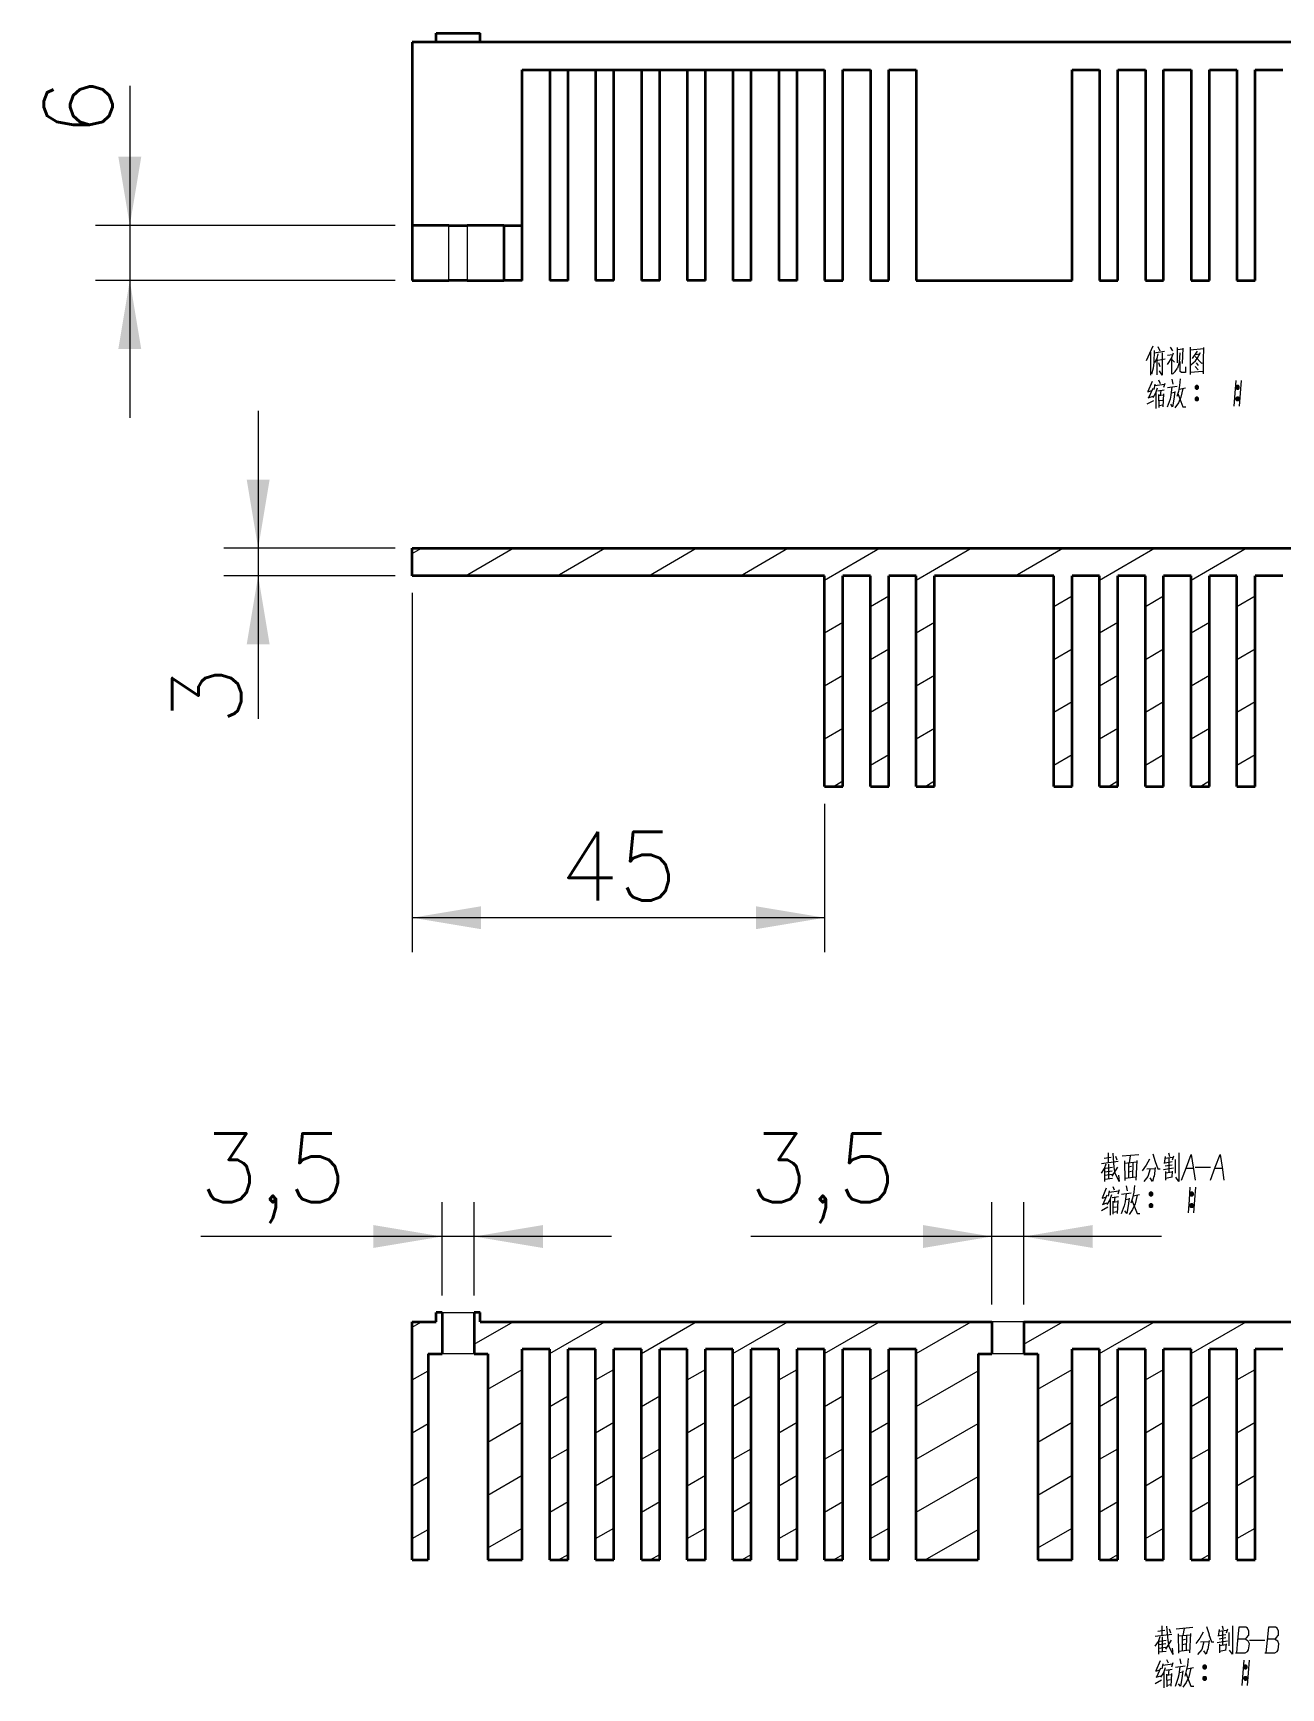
# Model space of a CAD drawing. Header units: millimetres. Extents: x -631 to 3210, y -446 to 2288.
# Drawn here: x -185.6 to -49.5, y 1656.9 to 1837.5 of the extents above; entities that cross this region are included whole.
import ezdxf

# ---------------------------------------------------------------- set-up
doc = ezdxf.new("R2010")
doc.units = ezdxf.units.MM
doc.layers.get('0').update_dxf_attribs({"lineweight": 18})
doc.layers.add('尺寸线层', color=3, linetype='Continuous', lineweight=18)
doc.styles.get("Standard").update_dxf_attribs({"font": 'txt.shx', "bigfont": 'gbcbig.shx'})
doc.dimstyles.get("Standard").update_dxf_attribs({"dimscale": 3, "dimtxt": 0.18, "dimasz": 0.18, "dimexe": 0.18, "dimexo": 0.0625, "dimgap": 0.09, "dimtad": 0, "dimtih": 1, "dimtoh": 1, "dimdec": 4, "dimzin": 0, "dimdsep": 46, "dimtxsty": 'Standard', "dimcen": 0.09, "dimdle": 0.36, "dimadec": 0, "dimazin": 0, "dimtfac": 1, "dimtdec": 4, "dimtofl": 0, "dimtmove": 0, "dimatfit": 3, "dimfxl": 0, "dimtolj": 1, "dimtzin": 0, "dimarcsym": 0})

# ---------------------------------------------------------------- blocks, each defined once
blk = doc.blocks.new('*X24')
at = {"layer": '尺寸线层', "linetype": 'Continuous'}
for points in [[(-161.08, 1781.29), (-159.83, 1788.79), (-162.33, 1788.79)], [(-161.08, 1778.29), (-159.83, 1770.79), (-162.33, 1770.79)]]:
    blk.add_hatch(color=0, dxfattribs=at).paths.add_polyline_path(points, flags=0)
at = {"layer": '尺寸线层', "color": 0, "linetype": 'Continuous'}
for p, q in [((-161.08, 1796.29), (-161.08, 1762.69)), ((-146.14, 1781.29), (-164.83, 1781.29)), ((-146.14, 1778.29), (-164.83, 1778.29))]:
    blk.add_line(p, q, dxfattribs=at)
at = {"layer": '尺寸线层', "color": 0, "insert": (-166.7, 1765.19), "char_height": 7.5, "width": 15, "attachment_point": 5, "rotation": 90}
blk.add_mtext('3', dxfattribs=at)
blk = doc.blocks.new('*X25')
at = {"layer": '尺寸线层', "linetype": 'Continuous'}
for points in [[(-141.01, 1706.16), (-148.51, 1704.91), (-148.51, 1707.41)], [(-137.51, 1706.16), (-130.01, 1704.91), (-130.01, 1707.41)]]:
    blk.add_hatch(color=0, dxfattribs=at).paths.add_polyline_path(points, flags=0)
at = {"layer": '尺寸线层', "color": 0, "linetype": 'Continuous'}
for p, q in [((-141.01, 1699.72), (-141.01, 1709.91)), ((-137.51, 1699.72), (-137.51, 1709.91)), ((-122.51, 1706.16), (-167.33, 1706.16))]:
    blk.add_line(p, q, dxfattribs=at)
at = {"layer": '尺寸线层', "color": 0, "insert": (-159.47, 1712.5), "char_height": 7.5, "width": 31.4286, "attachment_point": 5}
blk.add_mtext('3,5', dxfattribs=at)
blk = doc.blocks.new('*X26')
at = {"layer": '尺寸线层', "linetype": 'Continuous'}
for points in [[(-81.01, 1706.16), (-88.51, 1704.91), (-88.51, 1707.41)], [(-77.51, 1706.16), (-70.01, 1704.91), (-70.01, 1707.41)]]:
    blk.add_hatch(color=0, dxfattribs=at).paths.add_polyline_path(points, flags=0)
at = {"layer": '尺寸线层', "color": 0, "linetype": 'Continuous'}
for p, q in [((-81.01, 1698.72), (-81.01, 1709.91)), ((-77.51, 1698.72), (-77.51, 1709.91)), ((-62.51, 1706.16), (-107.33, 1706.16))]:
    blk.add_line(p, q, dxfattribs=at)
at = {"layer": '尺寸线层', "color": 0, "insert": (-99.47, 1712.5), "char_height": 7.5, "width": 31.4286, "attachment_point": 5}
blk.add_mtext('3,5', dxfattribs=at)
blk = doc.blocks.new('*X100')
at = {"layer": '尺寸线层', "linetype": 'Continuous'}
for points in [[(-175.09, 1816.53), (-173.84, 1824.03), (-176.34, 1824.03)], [(-175.09, 1810.53), (-173.84, 1803.03), (-176.34, 1803.03)]]:
    blk.add_hatch(color=0, dxfattribs=at).paths.add_polyline_path(points, flags=0)
at = {"layer": '尺寸线层', "color": 0, "linetype": 'Continuous'}
for p, q in [((-175.09, 1831.77), (-175.09, 1795.53)), ((-146.14, 1816.53), (-178.84, 1816.53)), ((-146.14, 1810.53), (-178.84, 1810.53))]:
    blk.add_line(p, q, dxfattribs=at)
at = {"layer": '尺寸线层', "color": 0, "insert": (-180.72, 1829.45), "char_height": 7.5, "width": 15, "attachment_point": 5, "rotation": 90}
blk.add_mtext('6', dxfattribs=at)
blk = doc.blocks.new('*X105')
at = {"layer": '尺寸线层', "linetype": 'Continuous'}
for points in [[(-144.26, 1740.96), (-136.76, 1739.71), (-136.76, 1742.21)], [(-99.26, 1740.96), (-106.76, 1739.71), (-106.76, 1742.21)]]:
    blk.add_hatch(color=0, dxfattribs=at).paths.add_polyline_path(points, flags=0)
at = {"layer": '尺寸线层', "color": 0, "linetype": 'Continuous'}
for p, q in [((-144.26, 1776.41), (-144.26, 1737.21)), ((-99.26, 1753.41), (-99.26, 1737.21)), ((-99.26, 1740.96), (-144.26, 1740.96))]:
    blk.add_line(p, q, dxfattribs=at)
at = {"layer": '尺寸线层', "color": 0, "insert": (-121.76, 1746.58), "char_height": 7.5, "width": 24.2857, "attachment_point": 5}
blk.add_mtext('45', dxfattribs=at)

msp = doc.modelspace()

# ---------------------------------------------------------------- linework, layer by layer
at = {"color": 7, "lineweight": 35, "ltscale": 0.120001}
msp.add_line((-141.664, 1837.53), (-136.864, 1837.53), dxfattribs=at)
at = {"color": 7, "lineweight": 35, "ltscale": 0.025}
for p, q in [((-141.664, 1836.53), (-141.664, 1837.53)), ((-136.864, 1836.53), (-136.864, 1837.53)), ((-136.864, 1836.53), (-136.864, 1837.53)), ((-141.664, 1696.849), (-141.664, 1697.849)), ((-136.864, 1696.849), (-136.864, 1697.849))]:
    msp.add_line(p, q, dxfattribs=at)
at = {"color": 7, "lineweight": 35}
for p, q in [((5.736, 1836.53), (-144.264, 1836.53)), ((-144.264, 1836.53), (-144.264, 1816.53)), ((-132.264, 1833.53), (-99.264, 1833.53)), ((-129.264, 1833.53), (-129.264, 1810.53)), ((-127.264, 1810.53), (-127.264, 1833.53)), ((-124.264, 1833.53), (-124.264, 1810.53)), ((-122.264, 1810.53), (-122.264, 1833.53)), ((-119.264, 1833.53), (-119.264, 1810.53)), ((-117.264, 1810.53), (-117.264, 1833.53)), ((-114.264, 1833.53), (-114.264, 1810.53)), ((-112.264, 1810.53), (-112.264, 1833.53)), ((-109.264, 1833.53), (-109.264, 1810.53)), ((-107.264, 1810.53), (-107.264, 1833.53)), ((-104.264, 1833.53), (-104.264, 1810.53)), ((-102.264, 1810.53), (-102.264, 1833.53)), ((-99.264, 1833.53), (-99.264, 1810.53)), ((-97.264, 1810.53), (-97.264, 1833.53)), ((-94.264, 1833.53), (-94.264, 1810.53)), ((-92.264, 1810.53), (-92.264, 1833.53)), ((-89.264, 1833.53), (-89.264, 1810.53)), ((-72.264, 1810.53), (-72.264, 1833.53)), ((-69.264, 1833.53), (-69.264, 1810.53)), ((-67.264, 1810.53), (-67.264, 1833.53)), ((-64.264, 1833.53), (-64.264, 1810.53)), ((-62.264, 1810.53), (-62.264, 1833.53)), ((-59.264, 1833.53), (-59.264, 1810.53)), ((-57.264, 1810.53), (-57.264, 1833.53)), ((-54.264, 1833.53), (-54.264, 1810.53)), ((-52.264, 1810.53), (-52.264, 1833.53)), ((-144.264, 1781.29), (5.736, 1781.29)), ((-99.264, 1778.29), (-144.264, 1778.29)), ((-99.264, 1755.29), (-99.264, 1778.29)), ((-97.264, 1755.29), (-97.264, 1778.29)), ((-94.264, 1755.29), (-94.264, 1778.29)), ((-92.264, 1755.29), (-92.264, 1778.29)), ((-89.264, 1755.29), (-89.264, 1778.29)), ((-87.264, 1755.29), (-87.264, 1778.29)), ((-74.264, 1755.29), (-74.264, 1778.29)), ((-72.264, 1755.29), (-72.264, 1778.29)), ((-69.264, 1755.29), (-69.264, 1778.29)), ((-67.264, 1755.29), (-67.264, 1778.29)), ((-64.264, 1755.29), (-64.264, 1778.29)), ((-62.264, 1755.29), (-62.264, 1778.29)), ((-59.264, 1755.29), (-59.264, 1778.29)), ((-57.264, 1755.29), (-57.264, 1778.29)), ((-54.264, 1755.29), (-54.264, 1778.29)), ((-52.264, 1755.29), (-52.264, 1778.29)), ((-144.264, 1670.849), (-144.264, 1696.849)), ((-136.864, 1696.849), (-81.014, 1696.849)), ((-77.514, 1696.849), (-19.664, 1696.849)), ((-142.514, 1693.349), (-142.514, 1670.849)), ((-136.014, 1693.349), (-136.014, 1670.849)), ((-132.264, 1670.849), (-132.264, 1693.849)), ((-129.264, 1670.849), (-129.264, 1693.849)), ((-127.264, 1670.849), (-127.264, 1693.849)), ((-124.264, 1670.849), (-124.264, 1693.849)), ((-122.264, 1670.849), (-122.264, 1693.849)), ((-119.264, 1670.849), (-119.264, 1693.849)), ((-117.264, 1670.849), (-117.264, 1693.849)), ((-114.264, 1670.849), (-114.264, 1693.849)), ((-112.264, 1670.849), (-112.264, 1693.849)), ((-109.264, 1670.849), (-109.264, 1693.849)), ((-107.264, 1670.849), (-107.264, 1693.849)), ((-104.264, 1670.849), (-104.264, 1693.849)), ((-102.264, 1670.849), (-102.264, 1693.849)), ((-99.264, 1670.849), (-99.264, 1693.849)), ((-97.264, 1670.849), (-97.264, 1693.849)), ((-94.264, 1670.849), (-94.264, 1693.849)), ((-92.264, 1670.849), (-92.264, 1693.849)), ((-89.264, 1670.849), (-89.264, 1693.849)), ((-82.514, 1693.349), (-82.514, 1670.849)), ((-76.014, 1693.349), (-76.014, 1670.849)), ((-72.264, 1670.849), (-72.264, 1693.849)), ((-69.264, 1670.849), (-69.264, 1693.849)), ((-67.264, 1670.849), (-67.264, 1693.849)), ((-64.264, 1670.849), (-64.264, 1693.849)), ((-62.264, 1670.849), (-62.264, 1693.849)), ((-59.264, 1670.849), (-59.264, 1693.849)), ((-57.264, 1670.849), (-57.264, 1693.849)), ((-54.264, 1670.849), (-54.264, 1693.849)), ((-52.264, 1670.849), (-52.264, 1693.849))]:
    msp.add_line(p, q, dxfattribs=at)
at = {"color": 7, "lineweight": 35, "ltscale": 0.425}
for p, q in [((-132.264, 1816.53), (-132.264, 1833.53)), ((-89.264, 1810.53), (-72.264, 1810.53))]:
    msp.add_line(p, q, dxfattribs=at)
at = {"color": 7, "lineweight": 35, "ltscale": 0.075}
for p, q in [((-97.264, 1833.53), (-94.264, 1833.53)), ((-92.264, 1833.53), (-89.264, 1833.53)), ((-72.264, 1833.53), (-69.264, 1833.53)), ((-67.264, 1833.53), (-64.264, 1833.53)), ((-62.264, 1833.53), (-59.264, 1833.53)), ((-57.264, 1833.53), (-54.264, 1833.53)), ((-52.264, 1833.53), (-49.264, 1833.53)), ((-144.264, 1778.29), (-144.264, 1781.29)), ((-94.264, 1778.29), (-97.264, 1778.29)), ((-89.264, 1778.29), (-92.264, 1778.29)), ((-69.264, 1778.29), (-72.264, 1778.29)), ((-64.264, 1778.29), (-67.264, 1778.29)), ((-59.264, 1778.29), (-62.264, 1778.29)), ((-54.264, 1778.29), (-57.264, 1778.29)), ((-49.264, 1778.29), (-52.264, 1778.29)), ((-129.264, 1693.849), (-132.264, 1693.849)), ((-124.264, 1693.849), (-127.264, 1693.849)), ((-119.264, 1693.849), (-122.264, 1693.849)), ((-114.264, 1693.849), (-117.264, 1693.849)), ((-109.264, 1693.849), (-112.264, 1693.849)), ((-104.264, 1693.849), (-107.264, 1693.849)), ((-99.264, 1693.849), (-102.264, 1693.849)), ((-94.264, 1693.849), (-97.264, 1693.849)), ((-89.264, 1693.849), (-92.264, 1693.849)), ((-69.264, 1693.849), (-72.264, 1693.849)), ((-64.264, 1693.849), (-67.264, 1693.849)), ((-59.264, 1693.849), (-62.264, 1693.849)), ((-54.264, 1693.849), (-57.264, 1693.849)), ((-49.264, 1693.849), (-52.264, 1693.849))]:
    msp.add_line(p, q, dxfattribs=at)
at = {"color": 7, "lineweight": 35, "ltscale": 0.15}
for p, q in [((-144.264, 1816.53), (-144.264, 1810.53)), ((-134.264, 1816.53), (-134.264, 1810.53)), ((-132.264, 1810.53), (-132.264, 1816.53))]:
    msp.add_line(p, q, dxfattribs=at)
at = {"color": 7, "lineweight": 35, "ltscale": 0.1}
for p, q in [((-140.264, 1816.53), (-144.264, 1816.53)), ((-134.264, 1816.53), (-138.264, 1816.53)), ((-144.264, 1810.53), (-140.264, 1810.53)), ((-138.264, 1810.53), (-134.264, 1810.53))]:
    msp.add_line(p, q, dxfattribs=at)
at = {"color": 7, "lineweight": 13, "ltscale": 0.15}
for p, q in [((-140.264, 1810.53), (-140.264, 1816.53)), ((-138.264, 1816.53), (-138.264, 1810.53)), ((-138.46, 1778.29), (-133.264, 1781.29)), ((-128.46, 1778.29), (-123.264, 1781.29)), ((-118.46, 1778.29), (-113.264, 1781.29)), ((-108.46, 1778.29), (-103.264, 1781.29)), ((-78.46, 1778.29), (-73.264, 1781.29))]:
    msp.add_line(p, q, dxfattribs=at)
at = {"color": 7, "lineweight": 35, "ltscale": 0.05}
for p, q in [((-140.264, 1816.53), (-138.264, 1816.53)), ((-134.264, 1816.53), (-132.264, 1816.53)), ((-138.264, 1810.53), (-140.264, 1810.53)), ((-132.264, 1810.53), (-134.264, 1810.53)), ((-127.264, 1810.53), (-129.264, 1810.53)), ((-122.264, 1810.53), (-124.264, 1810.53)), ((-117.264, 1810.53), (-119.264, 1810.53)), ((-112.264, 1810.53), (-114.264, 1810.53)), ((-107.264, 1810.53), (-109.264, 1810.53)), ((-102.264, 1810.53), (-104.264, 1810.53)), ((-99.264, 1810.53), (-97.264, 1810.53)), ((-94.264, 1810.53), (-92.264, 1810.53)), ((-69.264, 1810.53), (-67.264, 1810.53)), ((-64.264, 1810.53), (-62.264, 1810.53)), ((-59.264, 1810.53), (-57.264, 1810.53)), ((-54.264, 1810.53), (-52.264, 1810.53)), ((-99.264, 1755.29), (-97.264, 1755.29)), ((-94.264, 1755.29), (-92.264, 1755.29)), ((-89.264, 1755.29), (-87.264, 1755.29)), ((-74.264, 1755.29), (-72.264, 1755.29)), ((-69.264, 1755.29), (-67.264, 1755.29)), ((-64.264, 1755.29), (-62.264, 1755.29)), ((-59.264, 1755.29), (-57.264, 1755.29)), ((-54.264, 1755.29), (-52.264, 1755.29)), ((-129.264, 1670.849), (-127.264, 1670.849)), ((-124.264, 1670.849), (-122.264, 1670.849)), ((-119.264, 1670.849), (-117.264, 1670.849)), ((-114.264, 1670.849), (-112.264, 1670.849)), ((-109.264, 1670.849), (-107.264, 1670.849)), ((-104.264, 1670.849), (-102.264, 1670.849)), ((-99.264, 1670.849), (-97.264, 1670.849)), ((-94.264, 1670.849), (-92.264, 1670.849)), ((-69.264, 1670.849), (-67.264, 1670.849)), ((-64.264, 1670.849), (-62.264, 1670.849)), ((-59.264, 1670.849), (-57.264, 1670.849)), ((-54.264, 1670.849), (-52.264, 1670.849))]:
    msp.add_line(p, q, dxfattribs=at)
at = {"color": 7, "lineweight": 13, "ltscale": 0.028867}
for p, q in [((-144.264, 1780.712), (-143.264, 1781.29)), ((-144.264, 1696.272), (-143.264, 1696.849))]:
    msp.add_line(p, q, dxfattribs=at)
at = {"color": 7, "lineweight": 13, "ltscale": 0.173205}
for p, q in [((-99.264, 1777.826), (-93.264, 1781.29)), ((-89.264, 1777.826), (-83.264, 1781.29)), ((-69.264, 1777.826), (-63.264, 1781.29)), ((-59.264, 1777.826), (-53.264, 1781.29)), ((-129.264, 1693.385), (-123.264, 1696.849)), ((-119.264, 1693.385), (-113.264, 1696.849)), ((-109.264, 1693.385), (-103.264, 1696.849)), ((-99.264, 1693.385), (-93.264, 1696.849)), ((-89.264, 1693.385), (-83.264, 1696.849)), ((-69.264, 1693.385), (-63.264, 1696.849)), ((-59.264, 1693.385), (-53.264, 1696.849))]:
    msp.add_line(p, q, dxfattribs=at)
at = {"color": 7, "lineweight": 35, "ltscale": 0.325}
msp.add_line((-74.264, 1778.29), (-87.264, 1778.29), dxfattribs=at)
at = {"color": 7, "lineweight": 13, "ltscale": 0.057735}
for p, q in [((-94.264, 1774.939), (-92.264, 1776.094)), ((-74.264, 1774.939), (-72.264, 1776.094)), ((-64.264, 1774.939), (-62.264, 1776.094)), ((-54.264, 1774.939), (-52.264, 1776.094)), ((-99.264, 1772.052), (-97.264, 1773.207)), ((-89.264, 1772.052), (-87.264, 1773.207)), ((-69.264, 1772.052), (-67.264, 1773.207)), ((-59.264, 1772.052), (-57.264, 1773.207)), ((-94.264, 1769.165), (-92.264, 1770.32)), ((-74.264, 1769.165), (-72.264, 1770.32)), ((-64.264, 1769.165), (-62.264, 1770.32)), ((-54.264, 1769.165), (-52.264, 1770.32)), ((-99.264, 1766.279), (-97.264, 1767.433)), ((-89.264, 1766.279), (-87.264, 1767.433)), ((-69.264, 1766.279), (-67.264, 1767.433)), ((-59.264, 1766.279), (-57.264, 1767.433)), ((-94.264, 1763.392), (-92.264, 1764.547)), ((-74.264, 1763.392), (-72.264, 1764.547)), ((-64.264, 1763.392), (-62.264, 1764.547)), ((-54.264, 1763.392), (-52.264, 1764.547)), ((-99.264, 1760.505), (-97.264, 1761.66)), ((-89.264, 1760.505), (-87.264, 1761.66)), ((-69.264, 1760.505), (-67.264, 1761.66)), ((-59.264, 1760.505), (-57.264, 1761.66)), ((-94.264, 1757.618), (-92.264, 1758.773)), ((-74.264, 1757.618), (-72.264, 1758.773)), ((-64.264, 1757.618), (-62.264, 1758.773)), ((-54.264, 1757.618), (-52.264, 1758.773)), ((-124.264, 1690.498), (-122.264, 1691.653)), ((-114.264, 1690.498), (-112.264, 1691.653)), ((-104.264, 1690.498), (-102.264, 1691.653)), ((-94.264, 1690.498), (-92.264, 1691.653)), ((-64.264, 1690.498), (-62.264, 1691.653)), ((-54.264, 1690.498), (-52.264, 1691.653)), ((-129.264, 1687.611), (-127.264, 1688.766)), ((-119.264, 1687.611), (-117.264, 1688.766)), ((-109.264, 1687.611), (-107.264, 1688.766)), ((-99.264, 1687.611), (-97.264, 1688.766)), ((-69.264, 1687.611), (-67.264, 1688.766)), ((-59.264, 1687.611), (-57.264, 1688.766)), ((-124.264, 1684.725), (-122.264, 1685.879)), ((-114.264, 1684.725), (-112.264, 1685.879)), ((-104.264, 1684.725), (-102.264, 1685.879)), ((-94.264, 1684.725), (-92.264, 1685.879)), ((-64.264, 1684.725), (-62.264, 1685.879)), ((-54.264, 1684.725), (-52.264, 1685.879)), ((-129.264, 1681.838), (-127.264, 1682.993)), ((-119.264, 1681.838), (-117.264, 1682.993)), ((-109.264, 1681.838), (-107.264, 1682.993)), ((-99.264, 1681.838), (-97.264, 1682.993)), ((-69.264, 1681.838), (-67.264, 1682.993)), ((-59.264, 1681.838), (-57.264, 1682.993)), ((-124.264, 1678.951), (-122.264, 1680.106)), ((-114.264, 1678.951), (-112.264, 1680.106)), ((-104.264, 1678.951), (-102.264, 1680.106)), ((-94.264, 1678.951), (-92.264, 1680.106)), ((-64.264, 1678.951), (-62.264, 1680.106)), ((-54.264, 1678.951), (-52.264, 1680.106)), ((-129.264, 1676.064), (-127.264, 1677.219)), ((-119.264, 1676.064), (-117.264, 1677.219)), ((-109.264, 1676.064), (-107.264, 1677.219)), ((-99.264, 1676.064), (-97.264, 1677.219)), ((-69.264, 1676.064), (-67.264, 1677.219)), ((-59.264, 1676.064), (-57.264, 1677.219)), ((-124.264, 1673.178), (-122.264, 1674.332)), ((-114.264, 1673.178), (-112.264, 1674.332)), ((-104.264, 1673.178), (-102.264, 1674.332)), ((-94.264, 1673.178), (-92.264, 1674.332)), ((-64.264, 1673.178), (-62.264, 1674.332)), ((-54.264, 1673.178), (-52.264, 1674.332))]:
    msp.add_line(p, q, dxfattribs=at)
at = {"color": 7, "lineweight": 13, "ltscale": 0.029829}
for p, q in [((-98.297, 1755.29), (-97.264, 1755.886)), ((-88.297, 1755.29), (-87.264, 1755.886)), ((-68.297, 1755.29), (-67.264, 1755.886)), ((-58.297, 1755.29), (-57.264, 1755.886)), ((-128.297, 1670.849), (-127.264, 1671.446)), ((-118.297, 1670.849), (-117.264, 1671.446)), ((-108.297, 1670.849), (-107.264, 1671.446)), ((-98.297, 1670.849), (-97.264, 1671.446)), ((-68.297, 1670.849), (-67.264, 1671.446)), ((-58.297, 1670.849), (-57.264, 1671.446))]:
    msp.add_line(p, q, dxfattribs=at)
at = {"color": 7, "lineweight": 35, "ltscale": 0.064999}
msp.add_line((-144.264, 1696.849), (-141.664, 1696.849), dxfattribs=at)
at = {"color": 7, "lineweight": 35, "ltscale": 0.016251}
for p, q in [((-141.014, 1697.849), (-141.664, 1697.849)), ((-136.864, 1697.849), (-137.514, 1697.849))]:
    msp.add_line(p, q, dxfattribs=at)
at = {"color": 7, "lineweight": 13, "ltscale": 0.003813}
msp.add_line((-141.664, 1697.773), (-141.532, 1697.849), dxfattribs=at)
at = {"color": 7, "lineweight": 35, "ltscale": 0.1125}
for p, q in [((-141.014, 1697.849), (-141.014, 1693.349)), ((-137.514, 1697.849), (-137.514, 1693.349))]:
    msp.add_line(p, q, dxfattribs=at)
for p, q in [((-141.014, 1697.849), (-137.514, 1697.849)), ((-77.514, 1696.849), (-81.014, 1696.849)), ((-137.514, 1693.349), (-141.014, 1693.349)), ((-77.514, 1693.349), (-81.014, 1693.349))]:
    msp.add_line(p, q)
at = {"color": 7, "lineweight": 13, "ltscale": 0.122687}
for p, q in [((-137.514, 1694.395), (-133.264, 1696.849)), ((-77.514, 1694.395), (-73.264, 1696.849))]:
    msp.add_line(p, q, dxfattribs=at)
at = {"color": 7, "lineweight": 35, "ltscale": 0.0875}
for p, q in [((-81.014, 1696.849), (-81.014, 1693.349)), ((-77.514, 1696.849), (-77.514, 1693.349))]:
    msp.add_line(p, q, dxfattribs=at)
at = {"color": 7, "lineweight": 35, "ltscale": 0.0375}
for p, q in [((-142.514, 1693.349), (-141.014, 1693.349)), ((-137.514, 1693.349), (-136.014, 1693.349)), ((-82.514, 1693.349), (-81.014, 1693.349)), ((-77.514, 1693.349), (-76.014, 1693.349))]:
    msp.add_line(p, q, dxfattribs=at)
at = {"color": 7, "lineweight": 13, "ltscale": 0.050518}
for p, q in [((-144.264, 1690.498), (-142.514, 1691.509)), ((-144.264, 1684.725), (-142.514, 1685.735)), ((-144.264, 1678.951), (-142.514, 1679.962)), ((-144.264, 1673.178), (-142.514, 1674.188))]:
    msp.add_line(p, q, dxfattribs=at)
at = {"color": 7, "lineweight": 13, "ltscale": 0.108253}
for p, q in [((-136.014, 1689.488), (-132.264, 1691.653)), ((-76.014, 1689.488), (-72.264, 1691.653)), ((-136.014, 1683.714), (-132.264, 1685.879)), ((-76.014, 1683.714), (-72.264, 1685.879)), ((-136.014, 1677.941), (-132.264, 1680.106)), ((-76.014, 1677.941), (-72.264, 1680.106)), ((-136.014, 1672.167), (-132.264, 1674.332)), ((-76.014, 1672.167), (-72.264, 1674.332))]:
    msp.add_line(p, q, dxfattribs=at)
at = {"color": 7, "lineweight": 13, "ltscale": 0.194856}
for p, q in [((-89.264, 1687.611), (-82.514, 1691.509)), ((-89.264, 1681.838), (-82.514, 1685.735)), ((-89.264, 1676.064), (-82.514, 1679.962))]:
    msp.add_line(p, q, dxfattribs=at)
at = {"color": 7, "lineweight": 13, "ltscale": 0.16695}
msp.add_line((-88.297, 1670.849), (-82.514, 1674.188), dxfattribs=at)
at = {"color": 7, "lineweight": 35, "ltscale": 0.04375}
msp.add_line((-144.264, 1670.849), (-142.514, 1670.849), dxfattribs=at)
at = {"color": 7, "lineweight": 35, "ltscale": 0.09375}
for p, q in [((-136.014, 1670.849), (-132.264, 1670.849)), ((-76.014, 1670.849), (-72.264, 1670.849))]:
    msp.add_line(p, q, dxfattribs=at)
at = {"color": 7, "lineweight": 35, "ltscale": 0.16875}
msp.add_line((-89.264, 1670.849), (-82.514, 1670.849), dxfattribs=at)
at = {"color": 7, "lineweight": 13}
for points in [[(-63.459, 1803.355), (-64.159, 1801.745)], [(-63.284, 1802.865), (-63.319, 1801.57)], [(-62.899, 1803.32), (-62.689, 1802.83)], [(-61.569, 1803.25), (-61.289, 1802.83)], [(-60.799, 1803.215), (-60.799, 1801.535)], [(-60.134, 1803.04), (-60.799, 1802.97)], [(-60.204, 1801.465), (-60.134, 1803.145)], [(-59.364, 1803.25), (-59.364, 1801.78), (-59.364, 1800.275)], [(-59.364, 1803.215), (-59.364, 1801.815), (-59.364, 1800.415)], [(-57.894, 1803.075), (-59.364, 1802.935)], [(-57.929, 1800.45), (-57.929, 1801.815), (-57.894, 1803.215)], [(-63.704, 1802.69), (-63.704, 1801.465), (-63.704, 1800.205)], [(-63.319, 1801.57), (-63.424, 1800.94)], [(-63.284, 1802.62), (-62.164, 1802.795)], [(-63.004, 1801.99), (-63.249, 1801.535)], [(-62.899, 1802.515), (-63.004, 1801.99)], [(-63.004, 1801.99), (-63.004, 1800.24)], [(-62.899, 1801.815), (-62.094, 1801.955)], [(-62.829, 1801.57), (-62.689, 1801.15)], [(-62.444, 1802.62), (-62.444, 1801.43), (-62.444, 1800.205)], [(-61.219, 1802.585), (-61.394, 1802.095), (-61.884, 1801.36)], [(-61.849, 1802.375), (-61.289, 1802.445)], [(-61.394, 1802.095), (-61.394, 1800.31)], [(-61.394, 1801.92), (-61.079, 1801.605)], [(-60.589, 1801.57), (-60.764, 1800.94)], [(-60.484, 1802.62), (-60.589, 1801.57)], [(-60.449, 1800.59), (-60.449, 1801.675)], [(-59.889, 1801.115), (-59.889, 1800.485)], [(-59.294, 1801.325), (-58.804, 1801.745)], [(-58.594, 1802.795), (-59.154, 1801.99)], [(-58.839, 1802.235), (-58.139, 1801.5)], [(-58.839, 1801.15), (-58.489, 1800.765)], [(-58.804, 1802.445), (-58.349, 1802.515)], [(-58.804, 1801.745), (-58.594, 1802.025)], [(-58.734, 1801.535), (-58.489, 1801.255)], [(-58.594, 1802.025), (-58.244, 1802.655)], [(-58.139, 1801.5), (-57.964, 1801.535)], [(-63.529, 1799.505), (-63.984, 1798.42)], [(-63.424, 1800.94), (-63.599, 1800.31)], [(-62.829, 1799.68), (-62.654, 1799.295)], [(-62.444, 1800.205), (-62.724, 1800.66)], [(-62.129, 1799.295), (-62.269, 1798.84)], [(-61.359, 1799.75), (-61.254, 1799.19)], [(-61.289, 1800.31), (-61.009, 1800.59)], [(-61.009, 1800.59), (-60.764, 1800.94)], [(-60.449, 1799.785), (-60.519, 1799.05)], [(-60.309, 1800.485), (-60.449, 1800.59)], [(-59.889, 1800.485), (-60.309, 1800.485)], [(-59.364, 1800.52), (-57.999, 1800.625)], [(-57.929, 1800.345), (-57.929, 1800.45), (-57.999, 1800.625)], [(-54.394, 1799.61), (-54.499, 1798.21), (-54.604, 1796.81)], [(-53.799, 1799.61), (-53.904, 1798.21), (-54.009, 1796.81)], [(-64.054, 1797.055), (-63.354, 1797.44)], [(-63.599, 1798.49), (-64.019, 1798.35)], [(-63.949, 1797.72), (-63.424, 1797.895)], [(-63.459, 1798.735), (-63.914, 1797.72)], [(-63.144, 1798.21), (-63.459, 1797.72)], [(-63.214, 1799.19), (-63.319, 1798.63)], [(-63.214, 1799.05), (-62.164, 1799.19)], [(-62.969, 1798.77), (-63.144, 1798.21)], [(-63.109, 1798.28), (-63.109, 1796.565)], [(-62.899, 1798.49), (-62.199, 1798.595)], [(-62.829, 1798.07), (-62.794, 1796.67)], [(-62.829, 1797.965), (-62.304, 1798.035)], [(-62.794, 1797.405), (-62.409, 1797.475)], [(-62.584, 1798.525), (-62.654, 1797.965)], [(-62.269, 1798.14), (-62.339, 1796.74)], [(-61.359, 1798.91), (-61.464, 1798), (-61.569, 1797.58), (-61.884, 1796.705)], [(-61.849, 1798.84), (-60.799, 1798.98)], [(-61.044, 1798.42), (-61.149, 1797.58), (-61.289, 1796.74), (-61.499, 1797.02)], [(-61.429, 1798.245), (-61.044, 1798.315)], [(-60.659, 1798.42), (-60.834, 1797.86)], [(-60.729, 1798.175), (-60.169, 1796.74)], [(-60.519, 1799.05), (-60.659, 1798.42)], [(-60.379, 1797.79), (-60.659, 1797.16)], [(-60.589, 1798.665), (-59.889, 1798.805)], [(-60.169, 1798.735), (-60.379, 1797.79)], [(-58.839, 1798.875), (-58.454, 1798.875)], [(-58.839, 1797.615), (-58.454, 1797.615)], [(-58.804, 1798.98), (-58.489, 1798.98)], [(-58.804, 1798.735), (-58.489, 1798.735)], [(-58.804, 1797.72), (-58.489, 1797.72)], [(-58.804, 1797.475), (-58.489, 1797.475)], [(-54.394, 1798.875), (-54.009, 1798.875)], [(-54.394, 1797.615), (-54.009, 1797.615)], [(-54.359, 1798.98), (-54.044, 1798.98)], [(-54.359, 1798.735), (-54.044, 1798.735)], [(-54.359, 1797.72), (-54.044, 1797.72)], [(-54.359, 1797.475), (-54.044, 1797.475)], [(-62.339, 1796.915), (-62.759, 1796.845)], [(-60.659, 1797.16), (-61.044, 1796.635)], [(-60.169, 1796.74), (-59.854, 1796.74)], [(-69.054, 1714.143), (-67.234, 1714.388)], [(-68.774, 1714.703), (-68.004, 1714.808)], [(-68.284, 1714.248), (-68.284, 1715.298)], [(-67.829, 1715.263), (-67.689, 1713.688), (-67.584, 1713.058), (-67.129, 1712.148)], [(-67.514, 1714.948), (-67.374, 1714.528)], [(-64.959, 1715.088), (-66.779, 1714.913)], [(-66.534, 1714.423), (-66.499, 1712.288)], [(-66.009, 1714.213), (-65.869, 1714.983)], [(-65.274, 1712.323), (-65.169, 1714.458)], [(-63.804, 1714.598), (-64.189, 1713.933), (-64.609, 1713.338)], [(-63.454, 1715.193), (-63.174, 1714.353)], [(-63.209, 1714.353), (-62.894, 1713.548), (-62.649, 1713.548)], [(-62.089, 1714.878), (-62.194, 1714.143)], [(-62.124, 1714.703), (-61.249, 1714.808)], [(-62.089, 1714.213), (-61.354, 1714.353)], [(-61.739, 1715.298), (-61.634, 1714.878)], [(-61.704, 1714.703), (-61.704, 1713.233)], [(-61.179, 1714.913), (-61.319, 1714.493)], [(-60.969, 1713.093), (-60.969, 1714.563)], [(-60.619, 1715.298), (-60.619, 1713.758), (-60.619, 1712.183)], [(-60.304, 1712.323), (-59.779, 1713.723), (-59.254, 1715.123), (-59.044, 1713.723), (-58.834, 1712.323)], [(-57.154, 1712.323), (-56.629, 1713.723), (-56.104, 1715.123), (-55.894, 1713.723), (-55.684, 1712.323)], [(-69.054, 1713.058), (-68.704, 1713.583)], [(-68.704, 1713.583), (-68.529, 1714.108)], [(-68.704, 1713.583), (-68.704, 1712.183)], [(-67.899, 1713.303), (-68.669, 1713.198)], [(-67.899, 1712.918), (-68.669, 1712.813)], [(-68.599, 1713.618), (-67.864, 1713.723)], [(-68.284, 1714.073), (-68.284, 1712.463)], [(-67.899, 1712.743), (-67.269, 1713.723)], [(-67.199, 1712.848), (-67.129, 1712.148)], [(-65.204, 1714.283), (-66.534, 1714.143)], [(-66.499, 1712.533), (-65.274, 1712.673)], [(-66.114, 1714.178), (-66.114, 1712.603)], [(-65.764, 1713.793), (-66.114, 1713.723)], [(-66.114, 1713.233), (-65.764, 1713.303)], [(-65.624, 1714.213), (-65.659, 1712.638)], [(-63.979, 1712.708), (-64.434, 1712.148)], [(-64.119, 1713.548), (-63.209, 1713.583)], [(-63.734, 1713.548), (-63.979, 1712.708)], [(-63.349, 1712.708), (-63.489, 1712.183), (-63.734, 1712.568)], [(-63.174, 1713.688), (-63.314, 1712.708)], [(-62.299, 1713.478), (-61.179, 1713.653)], [(-62.089, 1713.863), (-61.354, 1714.003)], [(-62.054, 1713.268), (-62.054, 1712.323)], [(-62.054, 1713.128), (-61.354, 1713.233)], [(-61.319, 1712.638), (-62.054, 1712.498)], [(-61.319, 1713.303), (-61.389, 1712.638)], [(-60.619, 1712.183), (-60.934, 1712.638)], [(-59.814, 1713.618), (-59.044, 1713.618)], [(-58.834, 1713.723), (-57.154, 1713.723)], [(-56.664, 1713.618), (-55.894, 1713.618)], [(-68.529, 1711.448), (-68.984, 1710.363)], [(-67.864, 1712.498), (-68.669, 1712.393)], [(-68.214, 1711.133), (-68.319, 1710.573)], [(-68.214, 1710.993), (-67.164, 1711.133)], [(-67.829, 1711.623), (-67.654, 1711.238)], [(-67.129, 1711.238), (-67.269, 1710.783)], [(-66.359, 1710.853), (-66.464, 1709.943), (-66.569, 1709.523), (-66.884, 1708.648)], [(-66.849, 1710.783), (-65.799, 1710.923)], [(-66.359, 1711.693), (-66.254, 1711.133)], [(-65.519, 1710.993), (-65.659, 1710.363)], [(-65.589, 1710.608), (-64.889, 1710.748)], [(-65.449, 1711.728), (-65.519, 1710.993)], [(-63.839, 1710.818), (-63.454, 1710.818)], [(-63.804, 1710.923), (-63.489, 1710.923)], [(-59.394, 1711.553), (-59.499, 1710.153), (-59.604, 1708.753)], [(-59.394, 1710.818), (-59.009, 1710.818)], [(-59.359, 1710.923), (-59.044, 1710.923)], [(-58.799, 1711.553), (-58.904, 1710.153), (-59.009, 1708.753)], [(-69.054, 1708.998), (-68.354, 1709.383)], [(-68.599, 1710.433), (-69.019, 1710.293)], [(-68.949, 1709.663), (-68.424, 1709.838)], [(-68.459, 1710.678), (-68.914, 1709.663)], [(-68.144, 1710.153), (-68.459, 1709.663)], [(-67.969, 1710.713), (-68.144, 1710.153)], [(-68.109, 1710.223), (-68.109, 1708.508)], [(-67.899, 1710.433), (-67.199, 1710.538)], [(-67.829, 1710.013), (-67.794, 1708.613)], [(-67.829, 1709.908), (-67.304, 1709.978)], [(-67.794, 1709.348), (-67.409, 1709.418)], [(-67.584, 1710.468), (-67.654, 1709.908)], [(-67.269, 1710.083), (-67.339, 1708.683)], [(-66.044, 1710.363), (-66.149, 1709.523), (-66.289, 1708.683), (-66.499, 1708.963)], [(-66.429, 1710.188), (-66.044, 1710.258)], [(-65.659, 1709.103), (-66.044, 1708.578)], [(-65.659, 1710.363), (-65.834, 1709.803)], [(-65.729, 1710.118), (-65.169, 1708.683)], [(-65.379, 1709.733), (-65.659, 1709.103)], [(-65.169, 1710.678), (-65.379, 1709.733)], [(-63.839, 1709.558), (-63.454, 1709.558)], [(-63.804, 1710.678), (-63.489, 1710.678)], [(-63.804, 1709.663), (-63.489, 1709.663)], [(-63.804, 1709.418), (-63.489, 1709.418)], [(-59.394, 1709.558), (-59.009, 1709.558)], [(-59.359, 1710.678), (-59.044, 1710.678)], [(-59.359, 1709.663), (-59.044, 1709.663)], [(-59.359, 1709.418), (-59.044, 1709.418)], [(-67.339, 1708.858), (-67.759, 1708.788)], [(-65.169, 1708.683), (-64.854, 1708.683)], [(-63.188, 1662.519), (-61.368, 1662.764)], [(-63.188, 1661.434), (-62.838, 1661.959)], [(-62.908, 1663.079), (-62.138, 1663.184)], [(-62.838, 1661.959), (-62.663, 1662.484)], [(-62.838, 1661.959), (-62.838, 1660.559)], [(-62.733, 1661.994), (-61.998, 1662.099)], [(-62.418, 1662.624), (-62.418, 1663.674)], [(-62.418, 1662.449), (-62.418, 1660.839)], [(-62.033, 1661.119), (-61.403, 1662.099)], [(-61.963, 1663.639), (-61.823, 1662.064), (-61.718, 1661.434), (-61.263, 1660.524)], [(-61.648, 1663.324), (-61.508, 1662.904)], [(-59.093, 1663.464), (-60.913, 1663.289)], [(-60.668, 1662.799), (-60.633, 1660.664)], [(-59.338, 1662.659), (-60.668, 1662.519)], [(-60.248, 1662.554), (-60.248, 1660.979)], [(-59.898, 1662.169), (-60.248, 1662.099)], [(-60.143, 1662.589), (-60.003, 1663.359)], [(-59.758, 1662.589), (-59.793, 1661.014)], [(-59.408, 1660.699), (-59.303, 1662.834)], [(-57.938, 1662.974), (-58.323, 1662.309), (-58.743, 1661.714)], [(-58.253, 1661.924), (-57.343, 1661.959)], [(-57.588, 1663.569), (-57.308, 1662.729)], [(-57.308, 1662.064), (-57.448, 1661.084)], [(-57.343, 1662.729), (-57.028, 1661.924), (-56.783, 1661.924)], [(-56.433, 1661.854), (-55.313, 1662.029)], [(-56.223, 1663.254), (-56.328, 1662.519)], [(-56.258, 1663.079), (-55.383, 1663.184)], [(-56.223, 1662.589), (-55.488, 1662.729)], [(-56.223, 1662.239), (-55.488, 1662.379)], [(-55.873, 1663.674), (-55.768, 1663.254)], [(-55.838, 1663.079), (-55.838, 1661.609)], [(-55.313, 1663.289), (-55.453, 1662.869)], [(-55.103, 1661.469), (-55.103, 1662.939)], [(-54.753, 1663.674), (-54.753, 1662.134), (-54.753, 1660.559)], [(-54.438, 1660.699), (-53.353, 1660.699), (-53.108, 1660.874), (-53.003, 1661.049), (-52.898, 1661.679), (-53.038, 1661.994), (-53.388, 1662.204), (-53.213, 1662.344), (-52.968, 1662.659), (-52.968, 1663.079), (-53.108, 1663.394), (-53.283, 1663.499), (-54.053, 1663.499), (-54.193, 1662.099), (-54.333, 1660.699)], [(-53.388, 1662.204), (-54.193, 1662.204)], [(-52.898, 1662.099), (-51.218, 1662.099)], [(-51.218, 1660.699), (-50.133, 1660.699), (-49.888, 1660.874), (-49.783, 1661.049), (-49.678, 1661.679), (-49.818, 1661.994), (-50.168, 1662.204), (-49.993, 1662.344), (-49.748, 1662.659), (-49.748, 1663.079), (-49.888, 1663.394), (-50.063, 1663.499), (-50.833, 1663.499), (-50.973, 1662.099), (-51.113, 1660.699)], [(-50.168, 1662.204), (-50.973, 1662.204)], [(-62.033, 1661.679), (-62.803, 1661.574)], [(-62.033, 1661.294), (-62.803, 1661.189)], [(-61.998, 1660.874), (-62.803, 1660.769)], [(-61.333, 1661.224), (-61.263, 1660.524)], [(-60.633, 1660.909), (-59.408, 1661.049)], [(-60.248, 1661.609), (-59.898, 1661.679)], [(-58.113, 1661.084), (-58.568, 1660.524)], [(-57.868, 1661.924), (-58.113, 1661.084)], [(-57.483, 1661.084), (-57.623, 1660.559), (-57.868, 1660.944)], [(-56.188, 1661.644), (-56.188, 1660.699)], [(-56.188, 1661.504), (-55.488, 1661.609)], [(-55.453, 1661.014), (-56.188, 1660.874)], [(-55.453, 1661.679), (-55.523, 1661.014)], [(-54.753, 1660.559), (-55.068, 1661.014)], [(-62.733, 1658.809), (-63.153, 1658.669)], [(-62.663, 1659.824), (-63.118, 1658.739)], [(-62.593, 1659.054), (-63.048, 1658.039)], [(-62.278, 1658.529), (-62.593, 1658.039)], [(-62.348, 1659.509), (-62.453, 1658.949)], [(-62.348, 1659.369), (-61.298, 1659.509)], [(-62.103, 1659.089), (-62.278, 1658.529)], [(-62.243, 1658.599), (-62.243, 1656.884)], [(-62.033, 1658.809), (-61.333, 1658.914)], [(-61.963, 1659.999), (-61.788, 1659.614)], [(-61.963, 1658.389), (-61.928, 1656.989)], [(-61.963, 1658.284), (-61.438, 1658.354)], [(-61.718, 1658.844), (-61.788, 1658.284)], [(-61.403, 1658.459), (-61.473, 1657.059)], [(-61.263, 1659.614), (-61.403, 1659.159)], [(-60.493, 1659.229), (-60.598, 1658.319), (-60.703, 1657.899), (-61.018, 1657.024)], [(-60.983, 1659.159), (-59.933, 1659.299)], [(-60.178, 1658.739), (-60.283, 1657.899), (-60.423, 1657.059), (-60.633, 1657.339)], [(-60.563, 1658.564), (-60.178, 1658.634)], [(-60.493, 1660.069), (-60.388, 1659.509)], [(-59.793, 1658.739), (-59.968, 1658.179)], [(-59.863, 1658.494), (-59.303, 1657.059)], [(-59.653, 1659.369), (-59.793, 1658.739)], [(-59.723, 1658.984), (-59.023, 1659.124)], [(-59.583, 1660.104), (-59.653, 1659.369)], [(-59.303, 1659.054), (-59.513, 1658.109)], [(-57.973, 1659.194), (-57.588, 1659.194)], [(-57.938, 1659.299), (-57.623, 1659.299)], [(-57.938, 1659.054), (-57.623, 1659.054)], [(-53.528, 1659.929), (-53.633, 1658.529), (-53.738, 1657.129)], [(-53.528, 1659.194), (-53.143, 1659.194)], [(-53.493, 1659.299), (-53.178, 1659.299)], [(-53.493, 1659.054), (-53.178, 1659.054)], [(-52.933, 1659.929), (-53.038, 1658.529), (-53.143, 1657.129)], [(-63.188, 1657.374), (-62.488, 1657.759)], [(-63.083, 1658.039), (-62.558, 1658.214)], [(-61.928, 1657.724), (-61.543, 1657.794)], [(-61.473, 1657.234), (-61.893, 1657.164)], [(-59.793, 1657.479), (-60.178, 1656.954)], [(-59.513, 1658.109), (-59.793, 1657.479)], [(-59.303, 1657.059), (-58.988, 1657.059)], [(-57.973, 1657.934), (-57.588, 1657.934)], [(-57.938, 1658.039), (-57.623, 1658.039)], [(-57.938, 1657.794), (-57.623, 1657.794)], [(-53.528, 1657.934), (-53.143, 1657.934)], [(-53.493, 1658.039), (-53.178, 1658.039)], [(-53.493, 1657.794), (-53.178, 1657.794)]]:
    msp.add_lwpolyline(points, dxfattribs=at)
for points in [[(-58.734, 1798.665), (-58.559, 1798.665), (-58.454, 1798.77), (-58.454, 1798.945), (-58.559, 1799.05), (-58.734, 1799.05), (-58.839, 1798.945), (-58.839, 1798.77)], [(-58.734, 1797.405), (-58.559, 1797.405), (-58.454, 1797.51), (-58.454, 1797.685), (-58.559, 1797.79), (-58.734, 1797.79), (-58.839, 1797.685), (-58.839, 1797.51)], [(-54.289, 1798.665), (-54.114, 1798.665), (-54.009, 1798.77), (-54.009, 1798.945), (-54.114, 1799.05), (-54.289, 1799.05), (-54.394, 1798.945), (-54.394, 1798.77)], [(-54.289, 1797.405), (-54.114, 1797.405), (-54.009, 1797.51), (-54.009, 1797.685), (-54.114, 1797.79), (-54.289, 1797.79), (-54.394, 1797.685), (-54.394, 1797.51)], [(-63.734, 1710.608), (-63.559, 1710.608), (-63.454, 1710.713), (-63.454, 1710.888), (-63.559, 1710.993), (-63.734, 1710.993), (-63.839, 1710.888), (-63.839, 1710.713)], [(-59.289, 1710.608), (-59.114, 1710.608), (-59.009, 1710.713), (-59.009, 1710.888), (-59.114, 1710.993), (-59.289, 1710.993), (-59.394, 1710.888), (-59.394, 1710.713)], [(-63.734, 1709.348), (-63.559, 1709.348), (-63.454, 1709.453), (-63.454, 1709.628), (-63.559, 1709.733), (-63.734, 1709.733), (-63.839, 1709.628), (-63.839, 1709.453)], [(-59.289, 1709.348), (-59.114, 1709.348), (-59.009, 1709.453), (-59.009, 1709.628), (-59.114, 1709.733), (-59.289, 1709.733), (-59.394, 1709.628), (-59.394, 1709.453)], [(-57.868, 1658.984), (-57.693, 1658.984), (-57.588, 1659.089), (-57.588, 1659.264), (-57.693, 1659.369), (-57.868, 1659.369), (-57.973, 1659.264), (-57.973, 1659.089)], [(-53.423, 1658.984), (-53.248, 1658.984), (-53.143, 1659.089), (-53.143, 1659.264), (-53.248, 1659.369), (-53.423, 1659.369), (-53.528, 1659.264), (-53.528, 1659.089)], [(-57.868, 1657.724), (-57.693, 1657.724), (-57.588, 1657.829), (-57.588, 1658.004), (-57.693, 1658.109), (-57.868, 1658.109), (-57.973, 1658.004), (-57.973, 1657.829)], [(-53.423, 1657.724), (-53.248, 1657.724), (-53.143, 1657.829), (-53.143, 1658.004), (-53.248, 1658.109), (-53.423, 1658.109), (-53.528, 1658.004), (-53.528, 1657.829)]]:
    msp.add_lwpolyline(points, close=True, dxfattribs=at)

# ---------------------------------------------------------------- dimensions: what is measured, and where the dimension line sits
at = {"layer": '尺寸线层'}
for base, p1, p2, picture, middle in [((-175.094, 1810.53), (-144.264, 1816.53), (-144.264, 1810.53), '*X100', (-175.094, 1829.452)), ((-161.075, 1778.29), (-144.264, 1781.29), (-144.264, 1778.29), '*X24', (-161.075, 1765.19))]:
    dim = msp.add_linear_dim(base=base, p1=p1, p2=p2, angle=270, dimstyle='Standard', override={"dimtxt": 2.5, "dimasz": 2.5, "dimexe": 1.25, "dimexo": 0.625, "dimgap": 0.625, "dimtad": 1, "dimtih": 0, "dimtoh": 0, "dimdec": 2, "dimzin": 8, "dimdsep": 44, "dimsah": 1, "dimdle": 5, "dimtdec": 2, "dimtofl": 1, "dimatfit": 0, "dimtfill": 1, "dimtzin": 8}, dxfattribs=at)
    dim.commit()
    dim.dimension.update_dxf_attribs({"geometry": picture, "text_midpoint": middle, "dimtype": 160})
for base, p1, p2, picture, middle in [((-144.264, 1740.959), (-99.264, 1755.29), (-144.264, 1778.29), '*X105', (-121.764, 1740.959)), ((-141.014, 1706.163), (-137.514, 1697.849), (-141.014, 1697.849), '*X25', (-159.371, 1706.163)), ((-81.014, 1706.163), (-77.514, 1696.849), (-81.014, 1696.849), '*X26', (-99.371, 1706.163))]:
    dim = msp.add_linear_dim(base=base, p1=p1, p2=p2, dimstyle='Standard', override={"dimtxt": 2.5, "dimasz": 2.5, "dimexe": 1.25, "dimexo": 0.625, "dimgap": 0.625, "dimtad": 1, "dimtih": 0, "dimtoh": 0, "dimdec": 2, "dimzin": 8, "dimdsep": 44, "dimsah": 1, "dimdle": 5, "dimtdec": 2, "dimtofl": 1, "dimatfit": 0, "dimtfill": 1, "dimtzin": 8}, dxfattribs=at)
    dim.commit()
    dim.dimension.update_dxf_attribs({"geometry": picture, "text_midpoint": middle})

doc.saveas('drawing.dxf')
